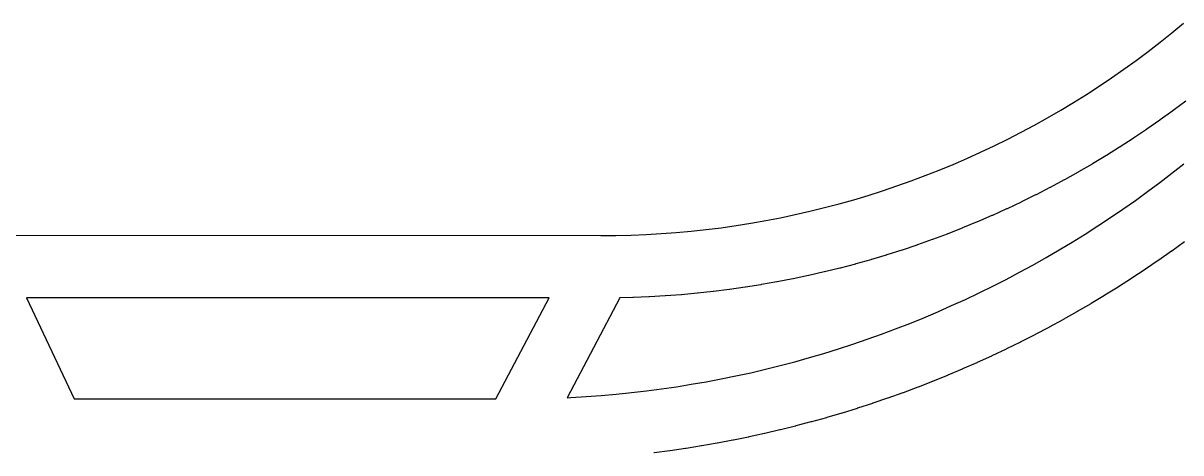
# Model space of a CAD drawing. Extents: x 4.21 to 6.96, y -6.1 to -1.66.
# Drawn here: x 4.5543 to 4.7005, y -2.0135 to -1.9593 of the extents above; entities that cross this region are included whole.
import ezdxf

# ---------------------------------------------------------------- set-up
doc = ezdxf.new("R2010")
doc.units = 0
doc.header["$MEASUREMENT"] = 0
doc.layers.add('BLACK', color=7, linetype='CONTINUOUS')

msp = doc.modelspace()

# ---------------------------------------------------------------- linework, layer by layer
at = {"layer": 'BLACK', "linetype": 'CONTINUOUS'}
for p, q in [((4.69937, -1.9605), (4.70084, -1.95929)), ((4.69788, -1.96169), (4.69937, -1.9605)), ((4.69486, -1.96399), (4.69638, -1.96285)), ((4.69638, -1.96285), (4.69788, -1.96169)), ((4.69331, -1.96511), (4.69486, -1.96399)), ((4.69175, -1.96619), (4.69331, -1.96511)), ((4.68857, -1.96829), (4.69017, -1.96725)), ((4.69017, -1.96725), (4.69175, -1.96619)), ((4.68696, -1.96929), (4.68857, -1.96829)), ((4.68368, -1.97123), (4.68533, -1.97027)), ((4.68533, -1.97027), (4.68696, -1.96929)), ((4.69949, -1.97036), (4.69789, -1.97151)), ((4.69951, -1.97033), (4.69949, -1.97036)), ((4.69954, -1.97032), (4.69951, -1.97033)), ((4.70112, -1.96914), (4.69954, -1.97032)), ((4.68202, -1.97215), (4.68368, -1.97123)), ((4.69784, -1.97155), (4.69622, -1.97267)), ((4.69786, -1.97152), (4.69784, -1.97155)), ((4.69789, -1.97151), (4.69786, -1.97152)), ((4.67865, -1.97392), (4.68034, -1.97305)), ((4.68034, -1.97305), (4.68202, -1.97215)), ((4.69617, -1.97271), (4.69453, -1.97381)), ((4.69619, -1.97268), (4.69617, -1.97271)), ((4.69622, -1.97267), (4.69619, -1.97268)), ((4.67522, -1.97557), (4.67694, -1.97476)), ((4.67694, -1.97476), (4.67865, -1.97392)), ((4.69448, -1.97384), (4.69282, -1.97491)), ((4.6945, -1.97382), (4.69448, -1.97384)), ((4.69453, -1.97381), (4.6945, -1.97382)), ((4.67348, -1.97636), (4.67522, -1.97557)), ((4.69104, -1.97603), (4.68936, -1.97704)), ((4.69106, -1.976), (4.69104, -1.97603)), ((4.6911, -1.97599), (4.69106, -1.976)), ((4.69277, -1.97495), (4.6911, -1.97599)), ((4.69279, -1.97492), (4.69277, -1.97495)), ((4.69282, -1.97491), (4.69279, -1.97492)), ((4.66998, -1.97784), (4.67174, -1.97711)), ((4.67174, -1.97711), (4.67348, -1.97636)), ((4.6893, -1.97707), (4.68759, -1.97806)), ((4.68932, -1.97705), (4.6893, -1.97707)), ((4.68936, -1.97704), (4.68932, -1.97705)), ((4.69935, -1.97822), (4.70086, -1.97703)), ((4.66463, -1.97984), (4.66643, -1.9792)), ((4.66643, -1.9792), (4.66821, -1.97853)), ((4.66821, -1.97853), (4.66998, -1.97784)), ((4.68576, -1.97908), (4.68402, -1.98001)), ((4.68578, -1.97906), (4.68576, -1.97908)), ((4.68582, -1.97905), (4.68578, -1.97906)), ((4.68754, -1.97809), (4.68582, -1.97905)), ((4.68756, -1.97807), (4.68754, -1.97809)), ((4.68759, -1.97806), (4.68756, -1.97807)), ((4.69784, -1.97939), (4.69935, -1.97822)), ((4.66102, -1.98102), (4.66283, -1.98044)), ((4.66283, -1.98044), (4.66463, -1.97984)), ((4.68397, -1.98004), (4.68222, -1.98094)), ((4.68399, -1.98002), (4.68397, -1.98004)), ((4.68402, -1.98001), (4.68399, -1.98002)), ((4.69476, -1.98165), (4.6963, -1.98053)), ((4.6963, -1.98053), (4.69784, -1.97939)), ((4.65552, -1.98257), (4.65736, -1.98208)), ((4.65736, -1.98208), (4.65919, -1.98157)), ((4.65919, -1.98157), (4.66102, -1.98102)), ((4.68033, -1.98187), (4.67855, -1.98271)), ((4.68036, -1.98184), (4.68033, -1.98187)), ((4.68039, -1.98184), (4.68036, -1.98184)), ((4.68216, -1.98097), (4.68039, -1.98184)), ((4.68218, -1.98094), (4.68216, -1.98097)), ((4.68222, -1.98094), (4.68218, -1.98094)), ((4.69319, -1.98275), (4.69476, -1.98165)), ((4.64996, -1.98384), (4.65182, -1.98345)), ((4.65182, -1.98345), (4.65367, -1.98302)), ((4.65367, -1.98302), (4.65552, -1.98257)), ((4.67664, -1.98357), (4.67483, -1.98435)), ((4.67666, -1.98355), (4.67664, -1.98357)), ((4.6767, -1.98355), (4.67666, -1.98355)), ((4.67849, -1.98274), (4.6767, -1.98355)), ((4.67852, -1.98271), (4.67849, -1.98274)), ((4.67855, -1.98271), (4.67852, -1.98271)), ((4.69161, -1.98383), (4.69319, -1.98275)), ((4.64245, -1.9851), (4.64434, -1.98483)), ((4.64434, -1.98483), (4.64622, -1.98453)), ((4.64622, -1.98453), (4.64809, -1.9842)), ((4.64809, -1.9842), (4.64996, -1.98384)), ((4.67477, -1.98438), (4.67295, -1.98513)), ((4.6748, -1.98436), (4.67477, -1.98438)), ((4.67483, -1.98435), (4.6748, -1.98436)), ((4.6884, -1.98592), (4.69002, -1.98488)), ((4.69002, -1.98488), (4.69161, -1.98383)), ((4.54853, -1.98606), (4.62726, -1.9861)), ((4.62726, -1.9861), (4.62918, -1.98609)), ((4.62918, -1.98609), (4.63108, -1.98604)), ((4.63108, -1.98604), (4.63298, -1.98596)), ((4.63298, -1.98596), (4.63488, -1.98585)), ((4.63488, -1.98585), (4.63678, -1.98571)), ((4.63678, -1.98571), (4.63867, -1.98554)), ((4.63867, -1.98554), (4.64056, -1.98533)), ((4.64056, -1.98533), (4.64245, -1.9851)), ((4.671, -1.9859), (4.66915, -1.98659)), ((4.67102, -1.98588), (4.671, -1.9859)), ((4.67106, -1.98587), (4.67102, -1.98588)), ((4.67289, -1.98515), (4.67106, -1.98587)), ((4.67292, -1.98513), (4.67289, -1.98515)), ((4.67295, -1.98513), (4.67292, -1.98513)), ((4.68678, -1.98693), (4.6884, -1.98592)), ((4.66525, -1.98794), (4.66337, -1.98853)), ((4.66527, -1.98792), (4.66525, -1.98794)), ((4.66531, -1.98792), (4.66527, -1.98792)), ((4.66717, -1.98729), (4.66531, -1.98792)), ((4.6672, -1.98727), (4.66717, -1.98729)), ((4.66724, -1.98727), (4.6672, -1.98727)), ((4.66909, -1.98661), (4.66724, -1.98727)), ((4.66912, -1.98659), (4.66909, -1.98661)), ((4.66915, -1.98659), (4.66912, -1.98659)), ((4.68349, -1.98887), (4.68514, -1.98791)), ((4.68514, -1.98791), (4.68678, -1.98693)), ((4.70095, -1.98689), (4.69935, -1.98805)), ((4.66136, -1.98914), (4.65946, -1.98967)), ((4.66139, -1.98912), (4.66136, -1.98914)), ((4.66142, -1.98912), (4.66139, -1.98912)), ((4.66331, -1.98855), (4.66142, -1.98912)), ((4.66334, -1.98853), (4.66331, -1.98855)), ((4.66337, -1.98853), (4.66334, -1.98853)), ((4.68182, -1.98981), (4.68349, -1.98887)), ((4.69765, -1.98924), (4.69602, -1.99035)), ((4.69767, -1.98922), (4.69765, -1.98924)), ((4.6977, -1.98921), (4.69767, -1.98922)), ((4.69931, -1.98808), (4.6977, -1.98921)), ((4.69932, -1.98805), (4.69931, -1.98808)), ((4.69935, -1.98805), (4.69932, -1.98805)), ((4.65546, -1.99069), (4.65354, -1.99113)), ((4.65549, -1.99067), (4.65546, -1.99069)), ((4.65552, -1.99068), (4.65549, -1.99067)), ((4.65743, -1.99021), (4.65552, -1.99068)), ((4.65746, -1.99019), (4.65743, -1.99021)), ((4.6575, -1.99019), (4.65746, -1.99019)), ((4.6594, -1.98969), (4.6575, -1.99019)), ((4.65943, -1.98967), (4.6594, -1.98969)), ((4.65946, -1.98967), (4.65943, -1.98967)), ((4.67845, -1.99162), (4.68014, -1.99073)), ((4.68014, -1.99073), (4.68182, -1.98981)), ((4.69598, -1.99038), (4.69433, -1.99147)), ((4.69599, -1.99036), (4.69598, -1.99038)), ((4.69602, -1.99035), (4.69599, -1.99036)), ((4.64748, -1.9923), (4.64554, -1.99261)), ((4.64752, -1.99229), (4.64748, -1.9923)), ((4.64755, -1.99229), (4.64752, -1.99229)), ((4.64949, -1.99195), (4.64755, -1.99229)), ((4.64952, -1.99193), (4.64949, -1.99195)), ((4.64955, -1.99194), (4.64952, -1.99193)), ((4.65149, -1.99156), (4.64955, -1.99194)), ((4.65152, -1.99155), (4.65149, -1.99156)), ((4.65155, -1.99155), (4.65152, -1.99155)), ((4.65348, -1.99114), (4.65155, -1.99155)), ((4.65351, -1.99113), (4.65348, -1.99114)), ((4.65354, -1.99113), (4.65351, -1.99113)), ((4.67675, -1.99249), (4.67845, -1.99162)), ((4.69429, -1.9915), (4.69263, -1.99256)), ((4.69431, -1.99148), (4.69429, -1.9915)), ((4.69433, -1.99147), (4.69431, -1.99148)), ((4.63337, -1.99382), (4.63334, -1.99383)), ((4.6334, -1.99383), (4.63337, -1.99382)), ((4.63537, -1.99371), (4.6334, -1.99383)), ((4.6354, -1.9937), (4.63537, -1.99371)), ((4.63543, -1.99371), (4.6354, -1.9937)), ((4.6374, -1.99356), (4.63543, -1.99371)), ((4.63743, -1.99355), (4.6374, -1.99356)), ((4.63746, -1.99356), (4.63743, -1.99355)), ((4.63942, -1.99338), (4.63746, -1.99356)), ((4.63945, -1.99336), (4.63942, -1.99338)), ((4.63949, -1.99337), (4.63945, -1.99336)), ((4.64144, -1.99316), (4.63949, -1.99337)), ((4.64148, -1.99314), (4.64144, -1.99316)), ((4.64151, -1.99315), (4.64148, -1.99314)), ((4.64346, -1.99291), (4.64151, -1.99315)), ((4.64349, -1.99289), (4.64346, -1.99291)), ((4.64353, -1.9929), (4.64349, -1.99289)), ((4.64548, -1.99262), (4.64353, -1.9929)), ((4.64551, -1.99261), (4.64548, -1.99262)), ((4.64554, -1.99261), (4.64551, -1.99261)), ((4.6733, -1.99415), (4.67503, -1.99333)), ((4.67503, -1.99333), (4.67675, -1.99249)), ((4.69086, -1.99366), (4.68918, -1.99467)), ((4.69088, -1.99364), (4.69086, -1.99366)), ((4.69091, -1.99363), (4.69088, -1.99364)), ((4.69258, -1.99259), (4.69091, -1.99363)), ((4.6926, -1.99257), (4.69258, -1.99259)), ((4.69263, -1.99256), (4.6926, -1.99257)), ((4.62074, -1.99397), (4.55475, -1.99394)), ((4.55475, -1.99394), (4.56078, -2.00669)), ((4.61402, -2.00672), (4.62074, -1.99397)), ((4.62966, -1.99395), (4.62301, -2.00656)), ((4.6313, -1.99391), (4.62966, -1.99395)), ((4.63134, -1.9939), (4.6313, -1.99391)), ((4.63137, -1.99391), (4.63134, -1.9939)), ((4.63334, -1.99383), (4.63137, -1.99391)), ((4.66981, -1.99571), (4.67156, -1.99494)), ((4.67156, -1.99494), (4.6733, -1.99415)), ((4.68913, -1.9947), (4.68743, -1.99569)), ((4.68915, -1.99468), (4.68913, -1.9947)), ((4.68918, -1.99467), (4.68915, -1.99468)), ((4.66628, -1.99718), (4.66805, -1.99646)), ((4.66805, -1.99646), (4.66981, -1.99571)), ((4.68562, -1.99671), (4.68389, -1.99766)), ((4.68564, -1.99669), (4.68562, -1.99671)), ((4.68566, -1.99669), (4.68564, -1.99669)), ((4.68738, -1.99572), (4.68566, -1.99669)), ((4.6874, -1.9957), (4.68738, -1.99572)), ((4.68743, -1.99569), (4.6874, -1.9957)), ((4.6627, -1.99854), (4.66449, -1.99787)), ((4.66449, -1.99787), (4.66628, -1.99718)), ((4.68384, -1.99768), (4.6821, -1.9986)), ((4.68386, -1.99766), (4.68384, -1.99768)), ((4.68389, -1.99766), (4.68386, -1.99766)), ((4.65909, -1.9998), (4.6609, -1.99918)), ((4.6609, -1.99918), (4.6627, -1.99854)), ((4.68024, -1.99954), (4.67848, -2.00041)), ((4.68026, -1.99952), (4.68024, -1.99954)), ((4.68029, -1.99952), (4.68026, -1.99952)), ((4.68205, -1.99863), (4.68029, -1.99952)), ((4.68207, -1.99861), (4.68205, -1.99863)), ((4.6821, -1.9986), (4.68207, -1.99861)), ((4.65361, -2.0015), (4.65544, -2.00096)), ((4.65544, -2.00096), (4.65727, -2.00039)), ((4.65727, -2.00039), (4.65909, -1.9998)), ((4.67843, -2.00044), (4.67665, -2.00128)), ((4.67845, -2.00042), (4.67843, -2.00044)), ((4.67848, -2.00041), (4.67845, -2.00042)), ((4.64806, -2.00296), (4.64992, -2.0025)), ((4.64992, -2.0025), (4.65177, -2.00201)), ((4.65177, -2.00201), (4.65361, -2.0015)), ((4.67475, -2.00214), (4.67295, -2.00293)), ((4.67478, -2.00212), (4.67475, -2.00214)), ((4.6748, -2.00212), (4.67478, -2.00212)), ((4.6766, -2.0013), (4.6748, -2.00212)), ((4.67662, -2.00128), (4.6766, -2.0013)), ((4.67665, -2.00128), (4.67662, -2.00128)), ((4.64246, -2.00419), (4.64433, -2.00381)), ((4.64433, -2.00381), (4.6462, -2.0034)), ((4.6462, -2.0034), (4.64806, -2.00296)), ((4.67104, -2.00374), (4.66921, -2.00448)), ((4.67106, -2.00372), (4.67104, -2.00374)), ((4.67109, -2.00372), (4.67106, -2.00372)), ((4.6729, -2.00296), (4.67109, -2.00372)), ((4.67292, -2.00294), (4.6729, -2.00296)), ((4.67295, -2.00293), (4.67292, -2.00294)), ((4.63302, -2.0057), (4.63491, -2.00545)), ((4.63491, -2.00545), (4.6368, -2.00518)), ((4.6368, -2.00518), (4.63869, -2.00487)), ((4.63869, -2.00487), (4.64058, -2.00454)), ((4.64058, -2.00454), (4.64246, -2.00419)), ((4.66727, -2.00524), (4.66543, -2.00593)), ((4.6673, -2.00522), (4.66727, -2.00524)), ((4.66733, -2.00522), (4.6673, -2.00522)), ((4.66916, -2.0045), (4.66733, -2.00522)), ((4.66918, -2.00449), (4.66916, -2.0045)), ((4.66921, -2.00448), (4.66918, -2.00449)), ((4.56078, -2.00669), (4.61402, -2.00672)), ((4.62301, -2.00656), (4.62349, -2.00654)), ((4.62349, -2.00654), (4.6254, -2.00642)), ((4.6254, -2.00642), (4.62731, -2.00628)), ((4.62731, -2.00628), (4.62921, -2.00611)), ((4.62921, -2.00611), (4.63112, -2.00592)), ((4.63112, -2.00592), (4.63302, -2.0057)), ((4.66347, -2.00663), (4.66161, -2.00726)), ((4.66349, -2.00661), (4.66347, -2.00663)), ((4.66352, -2.00661), (4.66349, -2.00661)), ((4.66538, -2.00595), (4.66352, -2.00661)), ((4.6654, -2.00593), (4.66538, -2.00595)), ((4.66543, -2.00593), (4.6654, -2.00593)), ((4.65963, -2.00791), (4.65775, -2.00849)), ((4.65965, -2.00789), (4.65963, -2.00791)), ((4.65968, -2.00789), (4.65965, -2.00789)), ((4.66155, -2.00728), (4.65968, -2.00789)), ((4.66158, -2.00726), (4.66155, -2.00728)), ((4.66161, -2.00726), (4.66158, -2.00726)), ((4.6538, -2.00962), (4.6519, -2.01012)), ((4.65383, -2.0096), (4.6538, -2.00962)), ((4.65386, -2.00961), (4.65383, -2.0096)), ((4.65575, -2.00908), (4.65386, -2.00961)), ((4.65578, -2.00906), (4.65575, -2.00908)), ((4.65581, -2.00906), (4.65578, -2.00906)), ((4.6577, -2.00851), (4.65581, -2.00906)), ((4.65772, -2.00849), (4.6577, -2.00851)), ((4.65775, -2.00849), (4.65772, -2.00849)), ((4.64791, -2.01108), (4.64599, -2.0115)), ((4.64793, -2.01107), (4.64791, -2.01108)), ((4.64796, -2.01107), (4.64793, -2.01107)), ((4.64988, -2.01062), (4.64796, -2.01107)), ((4.64991, -2.01061), (4.64988, -2.01062)), ((4.64994, -2.01061), (4.64991, -2.01061)), ((4.65185, -2.01014), (4.64994, -2.01061)), ((4.65187, -2.01012), (4.65185, -2.01014)), ((4.6519, -2.01012), (4.65187, -2.01012)), ((4.63996, -2.01264), (4.63802, -2.01295)), ((4.63999, -2.01263), (4.63996, -2.01264)), ((4.64002, -2.01263), (4.63999, -2.01263)), ((4.64196, -2.0123), (4.64002, -2.01263)), ((4.64199, -2.01228), (4.64196, -2.0123)), ((4.64201, -2.01229), (4.64199, -2.01228)), ((4.64395, -2.01192), (4.64201, -2.01229)), ((4.64397, -2.01191), (4.64395, -2.01192)), ((4.644, -2.01191), (4.64397, -2.01191)), ((4.64593, -2.01152), (4.644, -2.01191)), ((4.64596, -2.0115), (4.64593, -2.01152)), ((4.64599, -2.0115), (4.64596, -2.0115)), ((4.63398, -2.0135), (4.63396, -2.01352)), ((4.63401, -2.01351), (4.63398, -2.0135)), ((4.63596, -2.01325), (4.63401, -2.01351)), ((4.63599, -2.01324), (4.63596, -2.01325)), ((4.63602, -2.01325), (4.63599, -2.01324)), ((4.63797, -2.01296), (4.63602, -2.01325)), ((4.63799, -2.01295), (4.63797, -2.01296)), ((4.63802, -2.01295), (4.63799, -2.01295))]:
    msp.add_line(p, q, dxfattribs=at)

doc.saveas('drawing.dxf')
